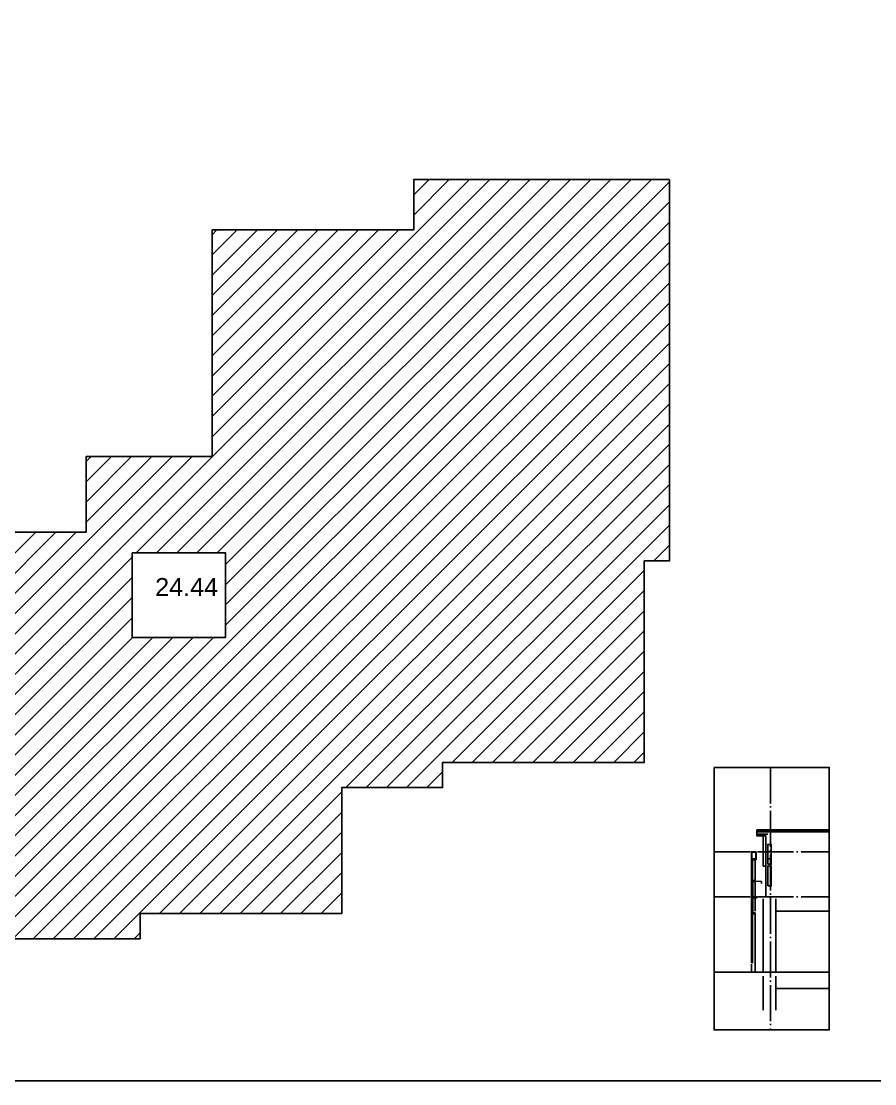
# Model space of a CAD drawing. Extents: x -186750 to 855523, y -12902 to 560425.
# Drawn here: x -73103 to -25697, y 46340 to 105400 of the extents above; entities that cross this region are included whole.
import ezdxf

# ---------------------------------------------------------------- set-up
doc = ezdxf.new("R2010")
doc.units = 0
doc.header["$LTSCALE"] = 1000
doc.header["$MEASUREMENT"] = 0
for name, pattern in [('X-104 8#10#平面$0$104-1112 结构$0$$AUDIT_BAD_LTYPE1', [0]), ('X-104 8#10#平面$0$104-6 轴网$0$DOTE', [2.4200000000000004, 2, -0.2, 0.02, -0.2]), ('X-104 8#10#平面$0$109-34 轴网$0$L1$0$$AUDIT_BAD_LTYPE1', [0])]:
    doc.linetypes.add(name, pattern=pattern)
doc.layers.add('X-104 8#10#平面$0$04-不打印_辅助线', color=165, linetype='Continuous', plot=False)
for name, color, linetype in [('X-104 8#10#平面$0$104-6 轴网$0$A_AXIS-轴线', 36, 'X-104 8#10#平面$0$104-6 轴网$0$DOTE'), ('X-104 8#10#平面$0$A-C_窗', 140, 'Continuous'), ('X-104 8#10#平面$0$A-D_龙骨', 152, 'Continuous'), ('X-104 8#10#平面$0$A-TECH_结构', 252, 'Continuous'), ('X-104 8#10#平面$0$A-金属背板', 30, 'Continuous'), ('X-104 8#10#平面$0$D_铝板', 181, 'Continuous'), ('X-104 8#10#平面$0$EH_石材', 116, 'Continuous')]:
    doc.layers.add(name, color=color, linetype=linetype)
doc.styles.add('X-104 8#10#平面$0$Arial', font='arial.ttf', dxfattribs={"width": 0.75, "height": 2.5})

# ---------------------------------------------------------------- blocks, each defined once
blk = doc.blocks.new('X-104 8#10#平面$0$kyuhtr')
at = {"const_width": 20}
blk.add_lwpolyline([(50, 0), (1.164153218269348e-10, 0)], dxfattribs=at)
blk.add_lwpolyline([(50, -30), (200.0000000001164, -29.99999999970896), (200.0000000001164, 30.00000000029104), (50, 30)], close=True)
blk = doc.blocks.new('X-104 8#10#平面')
at = {"layer": 'X-104 8#10#平面$0$04-不打印_辅助线'}
h = blk.add_hatch(dxfattribs=at)
h.set_pattern_fill('ANSI31', color=256, scale=500)
h.set_pattern_definition([(45, (0, 0), (-561.2660075668219, 561.266007566822), [])])
h.paths.add_polyline_path([(-62499.99999999993, 81200), (-69499.99999999993, 81200), (-69499.999999996, 76999.99998604319), (-74899.999999996, 76999.99998604319), (-74899.99999999993, 79800), (-87699.99999999993, 79800), (-87699.99999999993, 64200), (-84899.99999999993, 64199.99998605803), (-84899.99999999993, 54400), (-66499.99999999993, 54400), (-66499.99999999993, 55800), (-55299.99999999993, 55800), (-55299.99999999993, 62800), (-49699.99999999993, 62800), (-49699.99999999993, 64200), (-38499.99999999993, 64200), (-38499.99999999993, 75400), (-37099.99999999993, 75400), (-37099.99999999993, 96600), (-51299.99999999993, 96600), (-51299.99999999993, 93800), (-62499.99999999993, 93800)])
h.paths.add_polyline_path([(-61750.00000000701, 75849.9999860499), (-61750.00000000701, 71150.0000145908), (-66949.99999999994, 71150.00002183422), (-66949.99999999994, 75849.9999860499)], flags=16)
h.paths.add_polyline_path([(-65917.24106845802, 73198.97680307555), (-61919.28745317835, 73198.97681425055), (-61919.28745738827, 74705.11596841153), (-65917.24107266794, 74705.11595723654)], flags=8)
at = {"color": 2}
for p, q in [((-31643.37060709106, 58839.21382876212), (-31443.37060007664, 58839.21382778435)), ((-28219.65310778113, 52539.21384526225), (-34621.00537274701, 52539.21384526224))]:
    blk.add_line(p, q, dxfattribs=at)
for points in [[(-34621.00537274703, 63927.21694674872), (-28219.65310778115, 63927.21694674873), (-28219.65310778113, 49336.99717575422), (-34621.00537274701, 49336.99717575422)], [(-31643.37060709106, 58539.21384526225), (-31443.37060563564, 58539.21384499752), (-31443.37060563564, 59639.21382752055), (-31643.37060709106, 59639.21382778528)], [(-31643.37060709106, 57339.21384552697), (-31443.37060563563, 57339.21384526224), (-31443.37060563564, 58439.21382778528), (-31643.37060709106, 58439.21382805001)], [(-32243.37060583086, 56739.21384526224), (-32343.37060569966, 56739.21384526224), (-32343.37060569966, 56679.21382813871), (-32243.37060583086, 56679.21382813871)]]:
    blk.add_lwpolyline(points, close=True, dxfattribs=at)
at = {"layer": 'X-104 8#10#平面$0$04-不打印_辅助线'}
for points in [[(-102649.9999999999, 46500.00000000003), (-18549.99999999996, 46500.00000000003), (-18549.99999999996, 105900), (-102649.9999999999, 105900)], [(-102649.9999999999, -12899.99999999997), (-18549.99999999996, -12899.99999999997), (-18549.99999999996, 46500.00000000003), (-102649.9999999999, 46500.00000000003)]]:
    blk.add_lwpolyline(points, close=True, dxfattribs=at)
at = {"layer": 'X-104 8#10#平面$0$04-不打印_辅助线', "color": 1}
for points in [[(-84899.99999999993, 64199.99998605803), (-84899.99999999993, 54400), (-66499.99999999993, 54400), (-66499.99999999993, 55800), (-55299.99999999993, 55800), (-55299.99999999993, 62800), (-49699.99999999993, 62800), (-49699.99999999993, 64200), (-38499.99999999993, 64200), (-38499.99999999993, 75400), (-37099.99999999993, 75400), (-37099.99999999993, 96600), (-51299.99999999993, 96600), (-51299.99999999993, 93800), (-62499.99999999993, 93800), (-62499.99999999993, 81200), (-69499.99999999993, 81200), (-69499.999999996, 76999.99998604319), (-74899.999999996, 76999.99998604319), (-74899.99999999993, 79800), (-87699.99999999993, 79800), (-87699.99999999993, 64200)], [(-66949.99999999994, 75849.9999860499), (-61750.00000000701, 75849.9999860499), (-61750.00000000701, 71150.0000223955), (-66949.99999999994, 71150.0000223955)]]:
    blk.add_lwpolyline(points, close=True, dxfattribs=at)
at = {"layer": 'X-104 8#10#平面$0$04-不打印_辅助线', "color": 5}
blk.add_lwpolyline([(-66949.99999999999, 75849.9999854886), (-61750.00000000706, 75849.99997824518), (-61750.00000000706, 71150.0000145908), (-66949.99999999999, 71150.00002183422)], close=True, dxfattribs=at)
at = {"layer": 'X-104 8#10#平面$0$04-不打印_辅助线', "linetype": 'X-104 8#10#平面$0$109-34 轴网$0$L1$0$$AUDIT_BAD_LTYPE1'}
blk.add_lwpolyline([(-66949.99999999999, 75849.99998548863), (-61750.00000000706, 75849.99997851357), (-61750.00000000706, 71150.00001485916), (-66949.99999999999, 71150.00002183422)], close=True, dxfattribs=at)
at = {"layer": 'X-104 8#10#平面$0$104-6 轴网$0$A_AXIS-轴线'}
blk.add_line((-31493.37060563564, 63927.21694674873), (-31493.37060563562, 49336.99717575422), dxfattribs=at)
for points in [[(-34621.00537274702, 59239.21384526224), (-28219.65310778114, 59239.21384526225)], [(-34621.00537274702, 56739.21384526224), (-28219.65310778114, 56739.21384526225)], [(-34621.00537274701, 52539.21384526224), (-28219.65310778113, 52539.21384526225)]]:
    blk.add_lwpolyline(points, dxfattribs=at)
at = {"layer": 'X-104 8#10#平面$0$A-C_窗'}
for p, q in [((-32543.37060570036, 58809.21382803685), (-32543.37060570036, 54639.21382803743)), ((-32493.37060569943, 58779.21382803685), (-32493.37060570001, 54639.21382803743)), ((-32343.37060558988, 56739.21384526224), (-32343.37060570013, 58779.21382803719)), ((-32543.37060569989, 56839.21382786502), (-32543.37060569989, 56839.21382786502)), ((-32343.37060569966, 56679.21382813871), (-32343.37060569873, 55939.21382823405)), ((-32343.37060536811, 55839.21382823277), (-32343.37060549139, 54639.21382803743)), ((-32543.37060570036, 54639.21382803731), (-32543.37060570035, 53039.2138406544)), ((-32493.37060570001, 54639.21382803731), (-32493.37060570024, 53039.21384065452)), ((-32343.37060549139, 54639.21382803731), (-32343.37060569989, 52539.21382803719)), ((-32543.37060570035, 52979.21384065452), (-32543.37060570035, 52539.21382803719))]:
    blk.add_line(p, q, dxfattribs=at)
at = {"layer": 'X-104 8#10#平面$0$A-TECH_结构'}
for p, q in [((-28219.65310778114, 55939.21382786374), (-31193.37060563563, 55939.21382786409)), ((-28219.65310778113, 51639.21382803627), (-31193.37060563516, 51639.21382803626))]:
    blk.add_line(p, q, dxfattribs=at)
at = {"layer": 'X-104 8#10#平面$0$A-TECH_结构', "linetype": 'X-104 8#10#平面$0$109-34 轴网$0$L1$0$$AUDIT_BAD_LTYPE1'}
blk.add_lwpolyline([(-66949.99999999994, 75849.9999860499), (-61750.00000000701, 75849.9999860499), (-61750.00000000701, 71150.0000223955), (-66949.99999999994, 71150.0000223955)], close=True, dxfattribs=at)
at = {"layer": 'X-104 8#10#平面$0$A-TECH_结构'}
for points in [[(-31893.37060563563, 56619.21382786362), (-31893.37060563563, 54639.21382803743)], [(-31193.3706056347, 56619.2138278642), (-31193.37060563738, 54639.21382803743)], [(-31893.37060563563, 54639.21382803731), (-31893.37060563563, 52539.21382803719)], [(-31193.37060563738, 54639.21382803743), (-31193.37060564028, 52539.21382803685)], [(-31893.37060563563, 52319.2138280358), (-31893.37060563562, 50439.21382803743)], [(-31193.37060563423, 52319.21382803638), (-31193.37060563702, 50439.21382803743)]]:
    blk.add_lwpolyline(points, dxfattribs=at)
at = {"layer": 'X-104 8#10#平面$0$A-金属背板'}
for p, q in [((-32463.37060603191, 56739.21382813836), (-32463.37060603179, 57579.2138280443)), ((-32463.37060569978, 55839.21382823242), (-32463.37060569966, 56679.21382813836))]:
    blk.add_line(p, q, dxfattribs=at)
at = {"layer": 'X-104 8#10#平面$0$D_铝板'}
blk.add_lwpolyline([(-32303.37060570153, 59205.83807937131), (-32303.37060570153, 58809.21382803719), (-32343.37060570013, 58809.21382803719), (-32343.37060570013, 58789.21382803719), (-32283.37060570153, 58789.21382803719), (-32283.37060570153, 59224.7693835927), (-32543.3706056999, 59239.21382803731), (-32543.3706056999, 58809.21382803685), (-32523.37060570036, 58809.21382803685), (-32523.3706056999, 59218.00278525362)], close=True, dxfattribs=at)
for points in [[(-32343.37060576197, 57609.21382813871), (-31994.88472798312, 57579.21382813988), (-31994.88472798312, 57579.21382813988)], [(-31994.88472798312, 57579.21382813988), (-31994.88472798312, 57477.04236159933)]]:
    blk.add_lwpolyline(points, dxfattribs=at)
at = {"layer": 'X-104 8#10#平面$0$EH_石材', "linetype": 'X-104 8#10#平面$0$104-1112 结构$0$$AUDIT_BAD_LTYPE1'}
for p, q in [((-32243.37059642258, 60449.2138279181), (-28219.65310778114, 60449.21382791811)), ((-32243.37059642258, 60439.2138279181), (-28219.65310778114, 60439.21382791811)), ((-32243.37059642258, 60339.2138279181), (-28219.65310778114, 60339.21382791811)), ((-31743.37059668859, 60119.21382663847), (-31743.3706056361, 56739.21382818679)), ((-31743.37060722342, 58439.21382805001), (-31743.37060722342, 56739.21384526224))]:
    blk.add_line(p, q, dxfattribs=at)
for points in [[(-32243.37059642148, 60449.2138279181), (-32243.37059642475, 60119.2138281819), (-31743.37059668859, 60119.21382663847)], [(-32243.37059642257, 60339.2138279181), (-32243.37059642376, 60219.2138279181), (-31643.37059642388, 60219.21382632974)], [(-31893.37059702316, 60119.21382710146), (-31893.37060709106, 58439.21382954816)], [(-31743.37060113588, 58439.21382864931), (-31893.37060709106, 58439.21382954816)]]:
    blk.add_lwpolyline(points, dxfattribs=at)
at = {"layer": 'X-104 8#10#平面$0$A-D_龙骨'}
for p in [(-32543.37060570036, 58809.21382803685), (-32543.37060570036, 57609.21382813836), (-32543.37060569989, 56709.21382813836), (-32543.37060536834, 55809.21382823242)]:
    blk.add_blockref('X-104 8#10#平面$0$kyuhtr', p, dxfattribs=at)
at = {"layer": 'X-104 8#10#平面$0$04-不打印_辅助线', "color": 1, "style": 'X-104 8#10#平面$0$Arial'}
blk.add_text('24.44', height=1000, rotation=1.601520389492782e-07, dxfattribs=at).set_placement((-65666.2178767995, 73449.99999613737))

msp = doc.modelspace()

# ---------------------------------------------------------------- block references
msp.add_blockref('X-104 8#10#平面', (0, 0))

doc.saveas('drawing.dxf')
